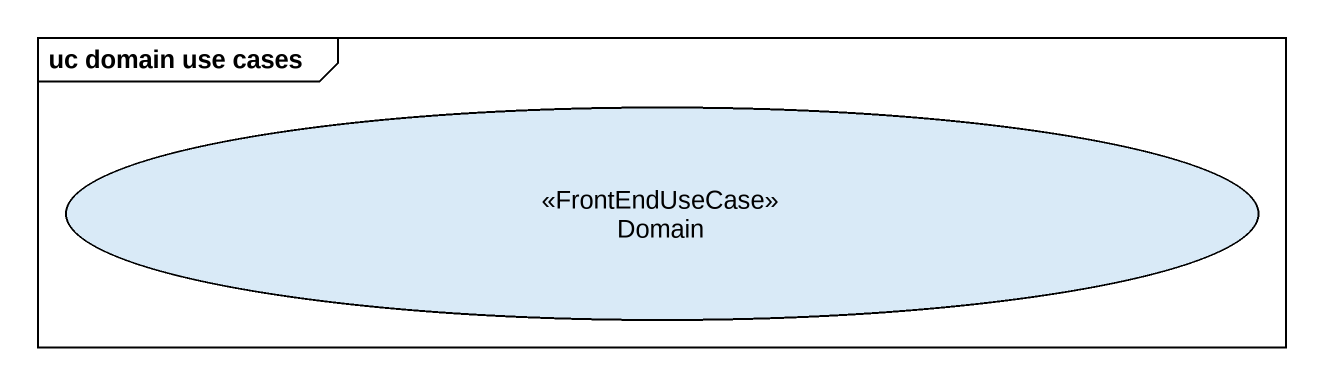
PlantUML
@startuml
mainframe uc domain use cases
usecase Domain <<FrontEndUseCase>>
@enduml
